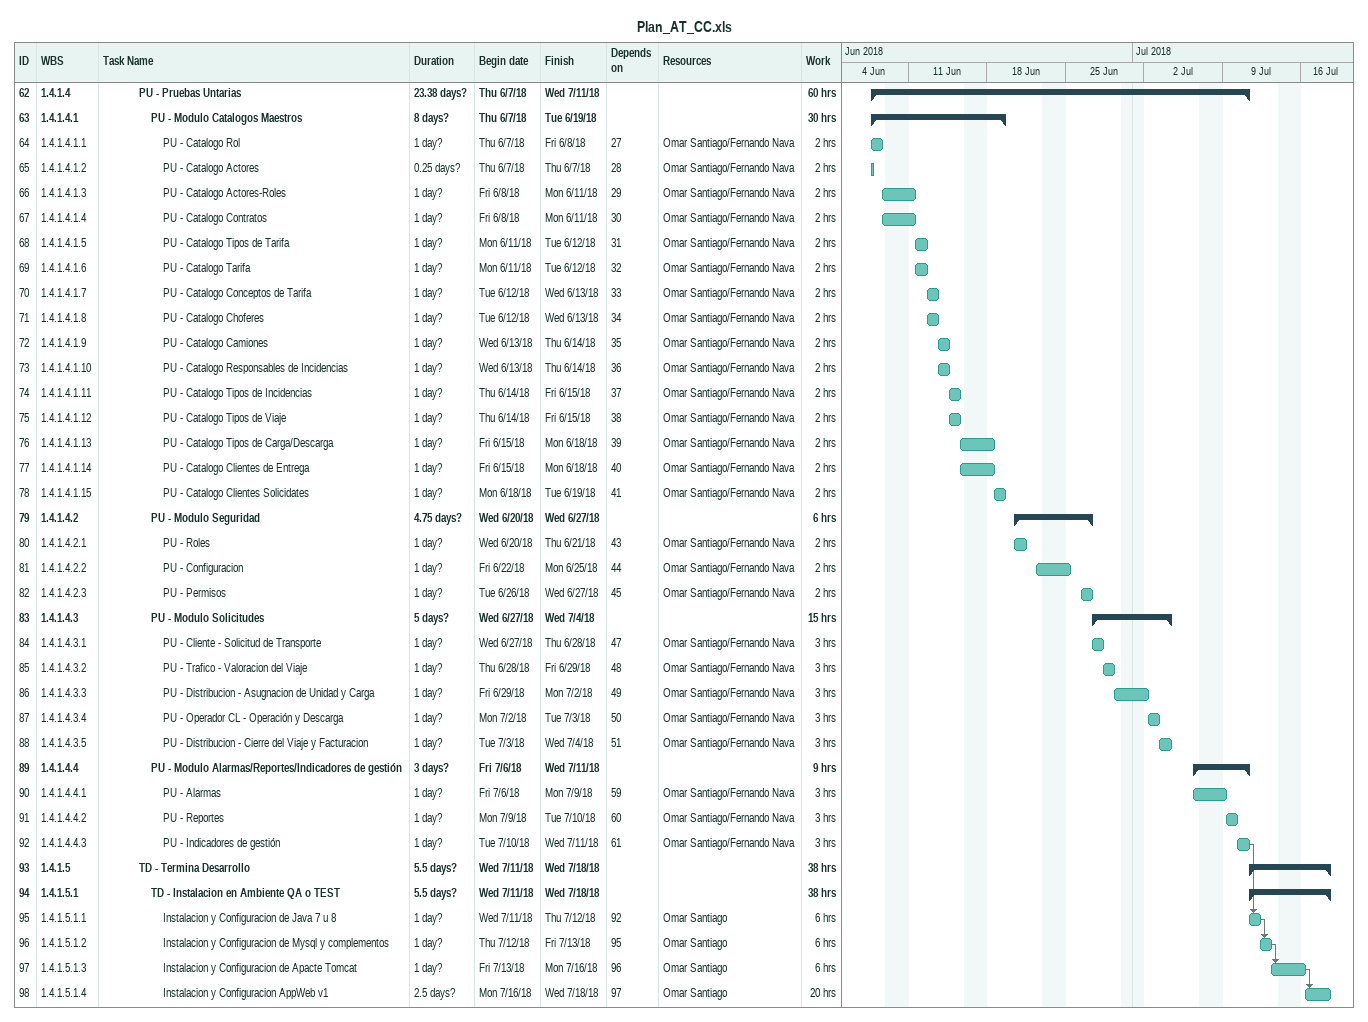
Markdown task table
Plan_AT_CC.xls

| ID | WBS | Task | Duration | Start | Finish | Predecessors | Resources | Work (h) |
|---|---|---|---|---|---|---|---|---|
| 62 | 1.4.1.4 | **PU - Pruebas Untarias** | 23.38d? | 2018-06-07 | 2018-07-11 |  |  | 60 |
| 63 | 1.4.1.4.1 | **PU - Modulo Catalogos Maestros** | 8d? | 2018-06-07 | 2018-06-19 |  |  | 30 |
| 64 | 1.4.1.4.1.1 | PU - Catalogo Rol | 1d? | 2018-06-07 | 2018-06-08 | 27 | Omar Santiago/Fernando Nava | 2 |
| 65 | 1.4.1.4.1.2 | PU - Catalogo Actores | 0.25d? | 2018-06-07 | 2018-06-07 | 28 | Omar Santiago/Fernando Nava | 2 |
| 66 | 1.4.1.4.1.3 | PU - Catalogo Actores-Roles | 1d? | 2018-06-08 | 2018-06-11 | 29 | Omar Santiago/Fernando Nava | 2 |
| 67 | 1.4.1.4.1.4 | PU - Catalogo Contratos | 1d? | 2018-06-08 | 2018-06-11 | 30 | Omar Santiago/Fernando Nava | 2 |
| 68 | 1.4.1.4.1.5 | PU - Catalogo Tipos de Tarifa | 1d? | 2018-06-11 | 2018-06-12 | 31 | Omar Santiago/Fernando Nava | 2 |
| 69 | 1.4.1.4.1.6 | PU - Catalogo Tarifa | 1d? | 2018-06-11 | 2018-06-12 | 32 | Omar Santiago/Fernando Nava | 2 |
| 70 | 1.4.1.4.1.7 | PU - Catalogo Conceptos de Tarifa | 1d? | 2018-06-12 | 2018-06-13 | 33 | Omar Santiago/Fernando Nava | 2 |
| 71 | 1.4.1.4.1.8 | PU - Catalogo Choferes | 1d? | 2018-06-12 | 2018-06-13 | 34 | Omar Santiago/Fernando Nava | 2 |
| 72 | 1.4.1.4.1.9 | PU - Catalogo Camiones | 1d? | 2018-06-13 | 2018-06-14 | 35 | Omar Santiago/Fernando Nava | 2 |
| 73 | 1.4.1.4.1.10 | PU - Catalogo Responsables de Incidencias | 1d? | 2018-06-13 | 2018-06-14 | 36 | Omar Santiago/Fernando Nava | 2 |
| 74 | 1.4.1.4.1.11 | PU - Catalogo Tipos de Incidencias | 1d? | 2018-06-14 | 2018-06-15 | 37 | Omar Santiago/Fernando Nava | 2 |
| 75 | 1.4.1.4.1.12 | PU - Catalogo Tipos de Viaje | 1d? | 2018-06-14 | 2018-06-15 | 38 | Omar Santiago/Fernando Nava | 2 |
| 76 | 1.4.1.4.1.13 | PU - Catalogo Tipos de Carga/Descarga | 1d? | 2018-06-15 | 2018-06-18 | 39 | Omar Santiago/Fernando Nava | 2 |
| 77 | 1.4.1.4.1.14 | PU - Catalogo Clientes de Entrega | 1d? | 2018-06-15 | 2018-06-18 | 40 | Omar Santiago/Fernando Nava | 2 |
| 78 | 1.4.1.4.1.15 | PU - Catalogo Clientes Solicidates | 1d? | 2018-06-18 | 2018-06-19 | 41 | Omar Santiago/Fernando Nava | 2 |
| 79 | 1.4.1.4.2 | **PU - Modulo Seguridad** | 4.75d? | 2018-06-20 | 2018-06-27 |  |  | 6 |
| 80 | 1.4.1.4.2.1 | PU - Roles | 1d? | 2018-06-20 | 2018-06-21 | 43 | Omar Santiago/Fernando Nava | 2 |
| 81 | 1.4.1.4.2.2 | PU - Configuracion | 1d? | 2018-06-22 | 2018-06-25 | 44 | Omar Santiago/Fernando Nava | 2 |
| 82 | 1.4.1.4.2.3 | PU - Permisos | 1d? | 2018-06-26 | 2018-06-27 | 45 | Omar Santiago/Fernando Nava | 2 |
| 83 | 1.4.1.4.3 | **PU - Modulo Solicitudes** | 5d? | 2018-06-27 | 2018-07-04 |  |  | 15 |
| 84 | 1.4.1.4.3.1 | PU - Cliente - Solicitud de Transporte | 1d? | 2018-06-27 | 2018-06-28 | 47 | Omar Santiago/Fernando Nava | 3 |
| 85 | 1.4.1.4.3.2 | PU - Trafico - Valoracion del Viaje | 1d? | 2018-06-28 | 2018-06-29 | 48 | Omar Santiago/Fernando Nava | 3 |
| 86 | 1.4.1.4.3.3 | PU - Distribucion - Asugnacion de Unidad y Carga | 1d? | 2018-06-29 | 2018-07-02 | 49 | Omar Santiago/Fernando Nava | 3 |
| 87 | 1.4.1.4.3.4 | PU - Operador CL - Operación y Descarga | 1d? | 2018-07-02 | 2018-07-03 | 50 | Omar Santiago/Fernando Nava | 3 |
| 88 | 1.4.1.4.3.5 | PU - Distribucion - Cierre del Viaje y Facturacion | 1d? | 2018-07-03 | 2018-07-04 | 51 | Omar Santiago/Fernando Nava | 3 |
| 89 | 1.4.1.4.4 | **PU - Modulo Alarmas/Reportes/Indicadores de gestión** | 3d? | 2018-07-06 | 2018-07-11 |  |  | 9 |
| 90 | 1.4.1.4.4.1 | PU - Alarmas | 1d? | 2018-07-06 | 2018-07-09 | 59 | Omar Santiago/Fernando Nava | 3 |
| 91 | 1.4.1.4.4.2 | PU - Reportes | 1d? | 2018-07-09 | 2018-07-10 | 60 | Omar Santiago/Fernando Nava | 3 |
| 92 | 1.4.1.4.4.3 | PU - Indicadores de gestión | 1d? | 2018-07-10 | 2018-07-11 | 61 | Omar Santiago/Fernando Nava | 3 |
| 93 | 1.4.1.5 | **TD - Termina Desarrollo** | 5.5d? | 2018-07-11 | 2018-07-18 |  |  | 38 |
| 94 | 1.4.1.5.1 | **TD - Instalacion en Ambiente QA o TEST** | 5.5d? | 2018-07-11 | 2018-07-18 |  |  | 38 |
| 95 | 1.4.1.5.1.1 | Instalacion y Configuracion de Java 7 u 8 | 1d? | 2018-07-11 | 2018-07-12 | 92 | Omar Santiago | 6 |
| 96 | 1.4.1.5.1.2 | Instalacion y Configuracion de Mysql y complementos | 1d? | 2018-07-12 | 2018-07-13 | 95 | Omar Santiago | 6 |
| 97 | 1.4.1.5.1.3 | Instalacion y Configuracion de Apacte Tomcat | 1d? | 2018-07-13 | 2018-07-16 | 96 | Omar Santiago | 6 |
| 98 | 1.4.1.5.1.4 | Instalacion y Configuracion AppWeb v1 | 2.5d? | 2018-07-16 | 2018-07-18 | 97 | Omar Santiago | 20 |
